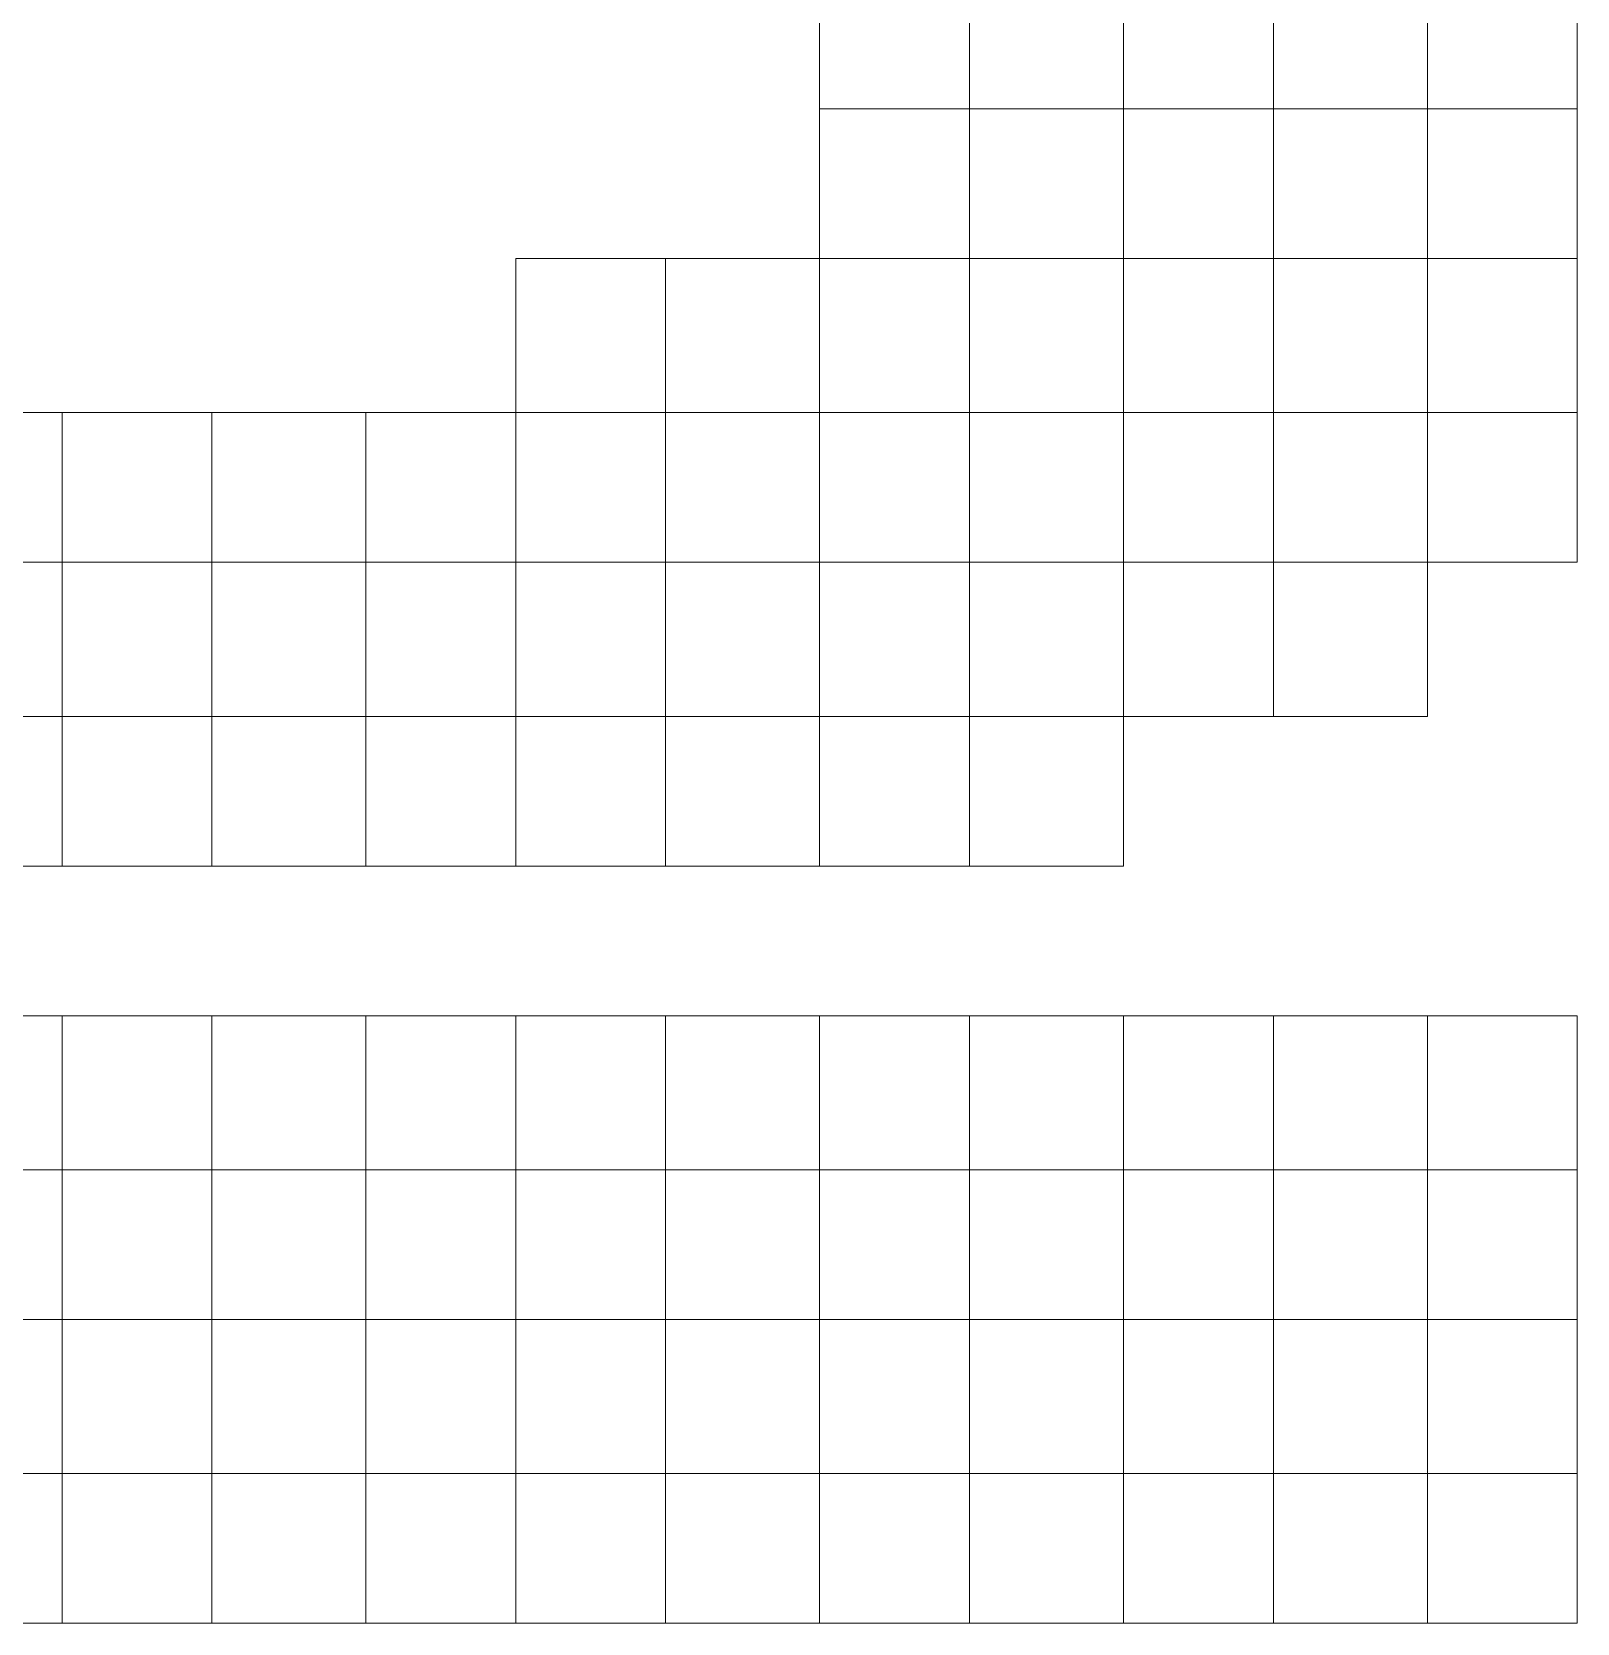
# Model space of a CAD drawing. Header units: millimetres. Extents: x -139 to 75, y -28 to 93.
# Drawn here: x -91.753 to -90.835, y 51.337 to 52.281 of the extents above; entities that cross this region are included whole.
import ezdxf

# ---------------------------------------------------------------- set-up
doc = ezdxf.new("R2010")
doc.units = ezdxf.units.MM
doc.header["$MEASUREMENT"] = 0
doc.layers.add('Layer 1', color=7, linetype='Continuous')

msp = doc.modelspace()

# ---------------------------------------------------------------- linework, layer by layer
at = {"layer": 'Layer 1', "color": 136, "lineweight": 0}
for points in [[(-91.2851, 52.2356), (-91.2851, 52.2356), (-91.2851, 52.3271), (-91.2851, 52.3271), (-91.2851, 52.3271), (-91.2851, 52.3271), (-91.1962, 52.3271), (-91.1962, 52.3271), (-91.1962, 52.3271), (-91.1962, 52.3271), (-91.1962, 52.2356), (-91.1962, 52.2356), (-91.1962, 52.2356), (-91.1962, 52.2356), (-91.2851, 52.2356), (-91.2851, 52.2356)], [(-91.1962, 52.2356), (-91.1962, 52.2356), (-91.1962, 52.3271), (-91.1962, 52.3271), (-91.1962, 52.3271), (-91.1962, 52.3271), (-91.1047, 52.3271), (-91.1047, 52.3271), (-91.1047, 52.3271), (-91.1047, 52.3271), (-91.1047, 52.2356), (-91.1047, 52.2356), (-91.1047, 52.2356), (-91.1047, 52.2356), (-91.1962, 52.2356), (-91.1962, 52.2356)], [(-91.1047, 52.2356), (-91.1047, 52.2356), (-91.1047, 52.3271), (-91.1047, 52.3271), (-91.1047, 52.3271), (-91.1047, 52.3271), (-91.0158, 52.3271), (-91.0158, 52.3271), (-91.0158, 52.3271), (-91.0158, 52.3271), (-91.0158, 52.2356), (-91.0158, 52.2356), (-91.0158, 52.2356), (-91.0158, 52.2356), (-91.1047, 52.2356), (-91.1047, 52.2356)], [(-91.0158, 52.2356), (-91.0158, 52.2356), (-91.0158, 52.3271), (-91.0158, 52.3271), (-91.0158, 52.3271), (-91.0158, 52.3271), (-90.9244, 52.3271), (-90.9244, 52.3271), (-90.9244, 52.3271), (-90.9244, 52.3271), (-90.9244, 52.2356), (-90.9244, 52.2356), (-90.9244, 52.2356), (-90.9244, 52.2356), (-91.0158, 52.2356), (-91.0158, 52.2356)], [(-90.9244, 52.2356), (-90.9244, 52.2356), (-90.9244, 52.3271), (-90.9244, 52.3271), (-90.9244, 52.3271), (-90.9244, 52.3271), (-90.8355, 52.3271), (-90.8355, 52.3271), (-90.8355, 52.3271), (-90.8355, 52.3271), (-90.8355, 52.2356), (-90.8355, 52.2356), (-90.8355, 52.2356), (-90.8355, 52.2356), (-90.9244, 52.2356), (-90.9244, 52.2356)], [(-91.2851, 52.1467), (-91.2851, 52.1467), (-91.2851, 52.2356), (-91.2851, 52.2356), (-91.2851, 52.2356), (-91.2851, 52.2356), (-91.1962, 52.2356), (-91.1962, 52.2356), (-91.1962, 52.2356), (-91.1962, 52.2356), (-91.1962, 52.1467), (-91.1962, 52.1467), (-91.1962, 52.1467), (-91.1962, 52.1467), (-91.2851, 52.1467), (-91.2851, 52.1467)], [(-91.1962, 52.1467), (-91.1962, 52.1467), (-91.1962, 52.2356), (-91.1962, 52.2356), (-91.1962, 52.2356), (-91.1962, 52.2356), (-91.1047, 52.2356), (-91.1047, 52.2356), (-91.1047, 52.2356), (-91.1047, 52.2356), (-91.1047, 52.1467), (-91.1047, 52.1467), (-91.1047, 52.1467), (-91.1047, 52.1467), (-91.1962, 52.1467), (-91.1962, 52.1467)], [(-91.1047, 52.1467), (-91.1047, 52.1467), (-91.1047, 52.2356), (-91.1047, 52.2356), (-91.1047, 52.2356), (-91.1047, 52.2356), (-91.0158, 52.2356), (-91.0158, 52.2356), (-91.0158, 52.2356), (-91.0158, 52.2356), (-91.0158, 52.1467), (-91.0158, 52.1467), (-91.0158, 52.1467), (-91.0158, 52.1467), (-91.1047, 52.1467), (-91.1047, 52.1467)], [(-91.0158, 52.1467), (-91.0158, 52.1467), (-91.0158, 52.2356), (-91.0158, 52.2356), (-91.0158, 52.2356), (-91.0158, 52.2356), (-90.9244, 52.2356), (-90.9244, 52.2356), (-90.9244, 52.2356), (-90.9244, 52.2356), (-90.9244, 52.1467), (-90.9244, 52.1467), (-90.9244, 52.1467), (-90.9244, 52.1467), (-91.0158, 52.1467), (-91.0158, 52.1467)], [(-90.9244, 52.1467), (-90.9244, 52.1467), (-90.9244, 52.2356), (-90.9244, 52.2356), (-90.9244, 52.2356), (-90.9244, 52.2356), (-90.8355, 52.2356), (-90.8355, 52.2356), (-90.8355, 52.2356), (-90.8355, 52.2356), (-90.8355, 52.1467), (-90.8355, 52.1467), (-90.8355, 52.1467), (-90.8355, 52.1467), (-90.9244, 52.1467), (-90.9244, 52.1467)], [(-91.4654, 52.0553), (-91.4654, 52.0553), (-91.4654, 52.1467), (-91.4654, 52.1467), (-91.4654, 52.1467), (-91.4654, 52.1467), (-91.3765, 52.1467), (-91.3765, 52.1467), (-91.3765, 52.1467), (-91.3765, 52.1467), (-91.3765, 52.0553), (-91.3765, 52.0553), (-91.3765, 52.0553), (-91.3765, 52.0553), (-91.4654, 52.0553), (-91.4654, 52.0553)], [(-91.3765, 52.0553), (-91.3765, 52.0553), (-91.3765, 52.1467), (-91.3765, 52.1467), (-91.3765, 52.1467), (-91.3765, 52.1467), (-91.2851, 52.1467), (-91.2851, 52.1467), (-91.2851, 52.1467), (-91.2851, 52.1467), (-91.2851, 52.0553), (-91.2851, 52.0553), (-91.2851, 52.0553), (-91.2851, 52.0553), (-91.3765, 52.0553), (-91.3765, 52.0553)], [(-91.2851, 52.0553), (-91.2851, 52.0553), (-91.2851, 52.1467), (-91.2851, 52.1467), (-91.2851, 52.1467), (-91.2851, 52.1467), (-91.1962, 52.1467), (-91.1962, 52.1467), (-91.1962, 52.1467), (-91.1962, 52.1467), (-91.1962, 52.0553), (-91.1962, 52.0553), (-91.1962, 52.0553), (-91.1962, 52.0553), (-91.2851, 52.0553), (-91.2851, 52.0553)], [(-91.1962, 52.0553), (-91.1962, 52.0553), (-91.1962, 52.1467), (-91.1962, 52.1467), (-91.1962, 52.1467), (-91.1962, 52.1467), (-91.1047, 52.1467), (-91.1047, 52.1467), (-91.1047, 52.1467), (-91.1047, 52.1467), (-91.1047, 52.0553), (-91.1047, 52.0553), (-91.1047, 52.0553), (-91.1047, 52.0553), (-91.1962, 52.0553), (-91.1962, 52.0553)], [(-91.1047, 52.0553), (-91.1047, 52.0553), (-91.1047, 52.1467), (-91.1047, 52.1467), (-91.1047, 52.1467), (-91.1047, 52.1467), (-91.0158, 52.1467), (-91.0158, 52.1467), (-91.0158, 52.1467), (-91.0158, 52.1467), (-91.0158, 52.0553), (-91.0158, 52.0553), (-91.0158, 52.0553), (-91.0158, 52.0553), (-91.1047, 52.0553), (-91.1047, 52.0553)], [(-91.0158, 52.0553), (-91.0158, 52.0553), (-91.0158, 52.1467), (-91.0158, 52.1467), (-91.0158, 52.1467), (-91.0158, 52.1467), (-90.9244, 52.1467), (-90.9244, 52.1467), (-90.9244, 52.1467), (-90.9244, 52.1467), (-90.9244, 52.0553), (-90.9244, 52.0553), (-90.9244, 52.0553), (-90.9244, 52.0553), (-91.0158, 52.0553), (-91.0158, 52.0553)], [(-90.9244, 52.0553), (-90.9244, 52.0553), (-90.9244, 52.1467), (-90.9244, 52.1467), (-90.9244, 52.1467), (-90.9244, 52.1467), (-90.8355, 52.1467), (-90.8355, 52.1467), (-90.8355, 52.1467), (-90.8355, 52.1467), (-90.8355, 52.0553), (-90.8355, 52.0553), (-90.8355, 52.0553), (-90.8355, 52.0553), (-90.9244, 52.0553), (-90.9244, 52.0553)], [(-91.8261, 51.9664), (-91.8261, 51.9664), (-91.8261, 52.0553), (-91.8261, 52.0553), (-91.8261, 52.0553), (-91.8261, 52.0553), (-91.7346, 52.0553), (-91.7346, 52.0553), (-91.7346, 52.0553), (-91.7346, 52.0553), (-91.7346, 51.9664), (-91.7346, 51.9664), (-91.7346, 51.9664), (-91.7346, 51.9664), (-91.8261, 51.9664), (-91.8261, 51.9664)], [(-91.7346, 51.9664), (-91.7346, 51.9664), (-91.7346, 52.0553), (-91.7346, 52.0553), (-91.7346, 52.0553), (-91.7346, 52.0553), (-91.6457, 52.0553), (-91.6457, 52.0553), (-91.6457, 52.0553), (-91.6457, 52.0553), (-91.6457, 51.9664), (-91.6457, 51.9664), (-91.6457, 51.9664), (-91.6457, 51.9664), (-91.7346, 51.9664), (-91.7346, 51.9664)], [(-91.6457, 51.9664), (-91.6457, 51.9664), (-91.6457, 52.0553), (-91.6457, 52.0553), (-91.6457, 52.0553), (-91.6457, 52.0553), (-91.5543, 52.0553), (-91.5543, 52.0553), (-91.5543, 52.0553), (-91.5543, 52.0553), (-91.5543, 51.9664), (-91.5543, 51.9664), (-91.5543, 51.9664), (-91.5543, 51.9664), (-91.6457, 51.9664), (-91.6457, 51.9664)], [(-91.5543, 51.9664), (-91.5543, 51.9664), (-91.5543, 52.0553), (-91.5543, 52.0553), (-91.5543, 52.0553), (-91.5543, 52.0553), (-91.4654, 52.0553), (-91.4654, 52.0553), (-91.4654, 52.0553), (-91.4654, 52.0553), (-91.4654, 51.9664), (-91.4654, 51.9664), (-91.4654, 51.9664), (-91.4654, 51.9664), (-91.5543, 51.9664), (-91.5543, 51.9664)], [(-91.4654, 51.9664), (-91.4654, 51.9664), (-91.4654, 52.0553), (-91.4654, 52.0553), (-91.4654, 52.0553), (-91.4654, 52.0553), (-91.3765, 52.0553), (-91.3765, 52.0553), (-91.3765, 52.0553), (-91.3765, 52.0553), (-91.3765, 51.9664), (-91.3765, 51.9664), (-91.3765, 51.9664), (-91.3765, 51.9664), (-91.4654, 51.9664), (-91.4654, 51.9664)], [(-91.3765, 51.9664), (-91.3765, 51.9664), (-91.3765, 52.0553), (-91.3765, 52.0553), (-91.3765, 52.0553), (-91.3765, 52.0553), (-91.2851, 52.0553), (-91.2851, 52.0553), (-91.2851, 52.0553), (-91.2851, 52.0553), (-91.2851, 51.9664), (-91.2851, 51.9664), (-91.2851, 51.9664), (-91.2851, 51.9664), (-91.3765, 51.9664), (-91.3765, 51.9664)], [(-91.2851, 51.9664), (-91.2851, 51.9664), (-91.2851, 52.0553), (-91.2851, 52.0553), (-91.2851, 52.0553), (-91.2851, 52.0553), (-91.1962, 52.0553), (-91.1962, 52.0553), (-91.1962, 52.0553), (-91.1962, 52.0553), (-91.1962, 51.9664), (-91.1962, 51.9664), (-91.1962, 51.9664), (-91.1962, 51.9664), (-91.2851, 51.9664), (-91.2851, 51.9664)], [(-91.1962, 51.9664), (-91.1962, 51.9664), (-91.1962, 52.0553), (-91.1962, 52.0553), (-91.1962, 52.0553), (-91.1962, 52.0553), (-91.1047, 52.0553), (-91.1047, 52.0553), (-91.1047, 52.0553), (-91.1047, 52.0553), (-91.1047, 51.9664), (-91.1047, 51.9664), (-91.1047, 51.9664), (-91.1047, 51.9664), (-91.1962, 51.9664), (-91.1962, 51.9664)], [(-91.1047, 51.9664), (-91.1047, 51.9664), (-91.1047, 52.0553), (-91.1047, 52.0553), (-91.1047, 52.0553), (-91.1047, 52.0553), (-91.0158, 52.0553), (-91.0158, 52.0553), (-91.0158, 52.0553), (-91.0158, 52.0553), (-91.0158, 51.9664), (-91.0158, 51.9664), (-91.0158, 51.9664), (-91.0158, 51.9664), (-91.1047, 51.9664), (-91.1047, 51.9664)], [(-91.0158, 51.9664), (-91.0158, 51.9664), (-91.0158, 52.0553), (-91.0158, 52.0553), (-91.0158, 52.0553), (-91.0158, 52.0553), (-90.9244, 52.0553), (-90.9244, 52.0553), (-90.9244, 52.0553), (-90.9244, 52.0553), (-90.9244, 51.9664), (-90.9244, 51.9664), (-90.9244, 51.9664), (-90.9244, 51.9664), (-91.0158, 51.9664), (-91.0158, 51.9664)], [(-90.9244, 51.9664), (-90.9244, 51.9664), (-90.9244, 52.0553), (-90.9244, 52.0553), (-90.9244, 52.0553), (-90.9244, 52.0553), (-90.8355, 52.0553), (-90.8355, 52.0553), (-90.8355, 52.0553), (-90.8355, 52.0553), (-90.8355, 51.9664), (-90.8355, 51.9664), (-90.8355, 51.9664), (-90.8355, 51.9664), (-90.9244, 51.9664), (-90.9244, 51.9664)], [(-91.8261, 51.8749), (-91.8261, 51.8749), (-91.8261, 51.9664), (-91.8261, 51.9664), (-91.8261, 51.9664), (-91.8261, 51.9664), (-91.7346, 51.9664), (-91.7346, 51.9664), (-91.7346, 51.9664), (-91.7346, 51.9664), (-91.7346, 51.8749), (-91.7346, 51.8749), (-91.7346, 51.8749), (-91.7346, 51.8749), (-91.8261, 51.8749), (-91.8261, 51.8749)], [(-91.7346, 51.8749), (-91.7346, 51.8749), (-91.7346, 51.9664), (-91.7346, 51.9664), (-91.7346, 51.9664), (-91.7346, 51.9664), (-91.6457, 51.9664), (-91.6457, 51.9664), (-91.6457, 51.9664), (-91.6457, 51.9664), (-91.6457, 51.8749), (-91.6457, 51.8749), (-91.6457, 51.8749), (-91.6457, 51.8749), (-91.7346, 51.8749), (-91.7346, 51.8749)], [(-91.6457, 51.8749), (-91.6457, 51.8749), (-91.6457, 51.9664), (-91.6457, 51.9664), (-91.6457, 51.9664), (-91.6457, 51.9664), (-91.5543, 51.9664), (-91.5543, 51.9664), (-91.5543, 51.9664), (-91.5543, 51.9664), (-91.5543, 51.8749), (-91.5543, 51.8749), (-91.5543, 51.8749), (-91.5543, 51.8749), (-91.6457, 51.8749), (-91.6457, 51.8749)], [(-91.5543, 51.8749), (-91.5543, 51.8749), (-91.5543, 51.9664), (-91.5543, 51.9664), (-91.5543, 51.9664), (-91.5543, 51.9664), (-91.4654, 51.9664), (-91.4654, 51.9664), (-91.4654, 51.9664), (-91.4654, 51.9664), (-91.4654, 51.8749), (-91.4654, 51.8749), (-91.4654, 51.8749), (-91.4654, 51.8749), (-91.5543, 51.8749), (-91.5543, 51.8749)], [(-91.4654, 51.8749), (-91.4654, 51.8749), (-91.4654, 51.9664), (-91.4654, 51.9664), (-91.4654, 51.9664), (-91.4654, 51.9664), (-91.3765, 51.9664), (-91.3765, 51.9664), (-91.3765, 51.9664), (-91.3765, 51.9664), (-91.3765, 51.8749), (-91.3765, 51.8749), (-91.3765, 51.8749), (-91.3765, 51.8749), (-91.4654, 51.8749), (-91.4654, 51.8749)], [(-91.3765, 51.8749), (-91.3765, 51.8749), (-91.3765, 51.9664), (-91.3765, 51.9664), (-91.3765, 51.9664), (-91.3765, 51.9664), (-91.2851, 51.9664), (-91.2851, 51.9664), (-91.2851, 51.9664), (-91.2851, 51.9664), (-91.2851, 51.8749), (-91.2851, 51.8749), (-91.2851, 51.8749), (-91.2851, 51.8749), (-91.3765, 51.8749), (-91.3765, 51.8749)], [(-91.2851, 51.8749), (-91.2851, 51.8749), (-91.2851, 51.9664), (-91.2851, 51.9664), (-91.2851, 51.9664), (-91.2851, 51.9664), (-91.1962, 51.9664), (-91.1962, 51.9664), (-91.1962, 51.9664), (-91.1962, 51.9664), (-91.1962, 51.8749), (-91.1962, 51.8749), (-91.1962, 51.8749), (-91.1962, 51.8749), (-91.2851, 51.8749), (-91.2851, 51.8749)], [(-91.1962, 51.8749), (-91.1962, 51.8749), (-91.1962, 51.9664), (-91.1962, 51.9664), (-91.1962, 51.9664), (-91.1962, 51.9664), (-91.1047, 51.9664), (-91.1047, 51.9664), (-91.1047, 51.9664), (-91.1047, 51.9664), (-91.1047, 51.8749), (-91.1047, 51.8749), (-91.1047, 51.8749), (-91.1047, 51.8749), (-91.1962, 51.8749), (-91.1962, 51.8749)], [(-91.1047, 51.8749), (-91.1047, 51.8749), (-91.1047, 51.9664), (-91.1047, 51.9664), (-91.1047, 51.9664), (-91.1047, 51.9664), (-91.0158, 51.9664), (-91.0158, 51.9664), (-91.0158, 51.9664), (-91.0158, 51.9664), (-91.0158, 51.8749), (-91.0158, 51.8749), (-91.0158, 51.8749), (-91.0158, 51.8749), (-91.1047, 51.8749), (-91.1047, 51.8749)], [(-91.0158, 51.8749), (-91.0158, 51.8749), (-91.0158, 51.9664), (-91.0158, 51.9664), (-91.0158, 51.9664), (-91.0158, 51.9664), (-90.9244, 51.9664), (-90.9244, 51.9664), (-90.9244, 51.9664), (-90.9244, 51.9664), (-90.9244, 51.8749), (-90.9244, 51.8749), (-90.9244, 51.8749), (-90.9244, 51.8749), (-91.0158, 51.8749), (-91.0158, 51.8749)], [(-91.8261, 51.786), (-91.8261, 51.786), (-91.8261, 51.8749), (-91.8261, 51.8749), (-91.8261, 51.8749), (-91.8261, 51.8749), (-91.7346, 51.8749), (-91.7346, 51.8749), (-91.7346, 51.8749), (-91.7346, 51.8749), (-91.7346, 51.786), (-91.7346, 51.786), (-91.7346, 51.786), (-91.7346, 51.786), (-91.8261, 51.786), (-91.8261, 51.786)], [(-91.7346, 51.786), (-91.7346, 51.786), (-91.7346, 51.8749), (-91.7346, 51.8749), (-91.7346, 51.8749), (-91.7346, 51.8749), (-91.6457, 51.8749), (-91.6457, 51.8749), (-91.6457, 51.8749), (-91.6457, 51.8749), (-91.6457, 51.786), (-91.6457, 51.786), (-91.6457, 51.786), (-91.6457, 51.786), (-91.7346, 51.786), (-91.7346, 51.786)], [(-91.6457, 51.786), (-91.6457, 51.786), (-91.6457, 51.8749), (-91.6457, 51.8749), (-91.6457, 51.8749), (-91.6457, 51.8749), (-91.5543, 51.8749), (-91.5543, 51.8749), (-91.5543, 51.8749), (-91.5543, 51.8749), (-91.5543, 51.786), (-91.5543, 51.786), (-91.5543, 51.786), (-91.5543, 51.786), (-91.6457, 51.786), (-91.6457, 51.786)], [(-91.5543, 51.786), (-91.5543, 51.786), (-91.5543, 51.8749), (-91.5543, 51.8749), (-91.5543, 51.8749), (-91.5543, 51.8749), (-91.4654, 51.8749), (-91.4654, 51.8749), (-91.4654, 51.8749), (-91.4654, 51.8749), (-91.4654, 51.786), (-91.4654, 51.786), (-91.4654, 51.786), (-91.4654, 51.786), (-91.5543, 51.786), (-91.5543, 51.786)], [(-91.4654, 51.786), (-91.4654, 51.786), (-91.4654, 51.8749), (-91.4654, 51.8749), (-91.4654, 51.8749), (-91.4654, 51.8749), (-91.3765, 51.8749), (-91.3765, 51.8749), (-91.3765, 51.8749), (-91.3765, 51.8749), (-91.3765, 51.786), (-91.3765, 51.786), (-91.3765, 51.786), (-91.3765, 51.786), (-91.4654, 51.786), (-91.4654, 51.786)], [(-91.3765, 51.786), (-91.3765, 51.786), (-91.3765, 51.8749), (-91.3765, 51.8749), (-91.3765, 51.8749), (-91.3765, 51.8749), (-91.2851, 51.8749), (-91.2851, 51.8749), (-91.2851, 51.8749), (-91.2851, 51.8749), (-91.2851, 51.786), (-91.2851, 51.786), (-91.2851, 51.786), (-91.2851, 51.786), (-91.3765, 51.786), (-91.3765, 51.786)], [(-91.2851, 51.786), (-91.2851, 51.786), (-91.2851, 51.8749), (-91.2851, 51.8749), (-91.2851, 51.8749), (-91.2851, 51.8749), (-91.1962, 51.8749), (-91.1962, 51.8749), (-91.1962, 51.8749), (-91.1962, 51.8749), (-91.1962, 51.786), (-91.1962, 51.786), (-91.1962, 51.786), (-91.1962, 51.786), (-91.2851, 51.786), (-91.2851, 51.786)], [(-91.1962, 51.786), (-91.1962, 51.786), (-91.1962, 51.8749), (-91.1962, 51.8749), (-91.1962, 51.8749), (-91.1962, 51.8749), (-91.1047, 51.8749), (-91.1047, 51.8749), (-91.1047, 51.8749), (-91.1047, 51.8749), (-91.1047, 51.786), (-91.1047, 51.786), (-91.1047, 51.786), (-91.1047, 51.786), (-91.1962, 51.786), (-91.1962, 51.786)], [(-91.8261, 51.6057), (-91.8261, 51.6057), (-91.8261, 51.6971), (-91.8261, 51.6971), (-91.8261, 51.6971), (-91.8261, 51.6971), (-91.7346, 51.6971), (-91.7346, 51.6971), (-91.7346, 51.6971), (-91.7346, 51.6971), (-91.7346, 51.6057), (-91.7346, 51.6057), (-91.7346, 51.6057), (-91.7346, 51.6057), (-91.8261, 51.6057), (-91.8261, 51.6057)], [(-91.7346, 51.6057), (-91.7346, 51.6057), (-91.7346, 51.6971), (-91.7346, 51.6971), (-91.7346, 51.6971), (-91.7346, 51.6971), (-91.6457, 51.6971), (-91.6457, 51.6971), (-91.6457, 51.6971), (-91.6457, 51.6971), (-91.6457, 51.6057), (-91.6457, 51.6057), (-91.6457, 51.6057), (-91.6457, 51.6057), (-91.7346, 51.6057), (-91.7346, 51.6057)], [(-91.6457, 51.6057), (-91.6457, 51.6057), (-91.6457, 51.6971), (-91.6457, 51.6971), (-91.6457, 51.6971), (-91.6457, 51.6971), (-91.5543, 51.6971), (-91.5543, 51.6971), (-91.5543, 51.6971), (-91.5543, 51.6971), (-91.5543, 51.6057), (-91.5543, 51.6057), (-91.5543, 51.6057), (-91.5543, 51.6057), (-91.6457, 51.6057), (-91.6457, 51.6057)], [(-91.5543, 51.6057), (-91.5543, 51.6057), (-91.5543, 51.6971), (-91.5543, 51.6971), (-91.5543, 51.6971), (-91.5543, 51.6971), (-91.4654, 51.6971), (-91.4654, 51.6971), (-91.4654, 51.6971), (-91.4654, 51.6971), (-91.4654, 51.6057), (-91.4654, 51.6057), (-91.4654, 51.6057), (-91.4654, 51.6057), (-91.5543, 51.6057), (-91.5543, 51.6057)], [(-91.4654, 51.6057), (-91.4654, 51.6057), (-91.4654, 51.6971), (-91.4654, 51.6971), (-91.4654, 51.6971), (-91.4654, 51.6971), (-91.3765, 51.6971), (-91.3765, 51.6971), (-91.3765, 51.6971), (-91.3765, 51.6971), (-91.3765, 51.6057), (-91.3765, 51.6057), (-91.3765, 51.6057), (-91.3765, 51.6057), (-91.4654, 51.6057), (-91.4654, 51.6057)], [(-91.3765, 51.6057), (-91.3765, 51.6057), (-91.3765, 51.6971), (-91.3765, 51.6971), (-91.3765, 51.6971), (-91.3765, 51.6971), (-91.2851, 51.6971), (-91.2851, 51.6971), (-91.2851, 51.6971), (-91.2851, 51.6971), (-91.2851, 51.6057), (-91.2851, 51.6057), (-91.2851, 51.6057), (-91.2851, 51.6057), (-91.3765, 51.6057), (-91.3765, 51.6057)], [(-91.2851, 51.6057), (-91.2851, 51.6057), (-91.2851, 51.6971), (-91.2851, 51.6971), (-91.2851, 51.6971), (-91.2851, 51.6971), (-91.1962, 51.6971), (-91.1962, 51.6971), (-91.1962, 51.6971), (-91.1962, 51.6971), (-91.1962, 51.6057), (-91.1962, 51.6057), (-91.1962, 51.6057), (-91.1962, 51.6057), (-91.2851, 51.6057), (-91.2851, 51.6057)], [(-91.1962, 51.6057), (-91.1962, 51.6057), (-91.1962, 51.6971), (-91.1962, 51.6971), (-91.1962, 51.6971), (-91.1962, 51.6971), (-91.1047, 51.6971), (-91.1047, 51.6971), (-91.1047, 51.6971), (-91.1047, 51.6971), (-91.1047, 51.6057), (-91.1047, 51.6057), (-91.1047, 51.6057), (-91.1047, 51.6057), (-91.1962, 51.6057), (-91.1962, 51.6057)], [(-91.1047, 51.6057), (-91.1047, 51.6057), (-91.1047, 51.6971), (-91.1047, 51.6971), (-91.1047, 51.6971), (-91.1047, 51.6971), (-91.0158, 51.6971), (-91.0158, 51.6971), (-91.0158, 51.6971), (-91.0158, 51.6971), (-91.0158, 51.6057), (-91.0158, 51.6057), (-91.0158, 51.6057), (-91.0158, 51.6057), (-91.1047, 51.6057), (-91.1047, 51.6057)], [(-91.0158, 51.6057), (-91.0158, 51.6057), (-91.0158, 51.6971), (-91.0158, 51.6971), (-91.0158, 51.6971), (-91.0158, 51.6971), (-90.9244, 51.6971), (-90.9244, 51.6971), (-90.9244, 51.6971), (-90.9244, 51.6971), (-90.9244, 51.6057), (-90.9244, 51.6057), (-90.9244, 51.6057), (-90.9244, 51.6057), (-91.0158, 51.6057), (-91.0158, 51.6057)], [(-90.9244, 51.6057), (-90.9244, 51.6057), (-90.9244, 51.6971), (-90.9244, 51.6971), (-90.9244, 51.6971), (-90.9244, 51.6971), (-90.8355, 51.6971), (-90.8355, 51.6971), (-90.8355, 51.6971), (-90.8355, 51.6971), (-90.8355, 51.6057), (-90.8355, 51.6057), (-90.8355, 51.6057), (-90.8355, 51.6057), (-90.9244, 51.6057), (-90.9244, 51.6057)], [(-91.8261, 51.5168), (-91.8261, 51.5168), (-91.8261, 51.6057), (-91.8261, 51.6057), (-91.8261, 51.6057), (-91.8261, 51.6057), (-91.7346, 51.6057), (-91.7346, 51.6057), (-91.7346, 51.6057), (-91.7346, 51.6057), (-91.7346, 51.5168), (-91.7346, 51.5168), (-91.7346, 51.5168), (-91.7346, 51.5168), (-91.8261, 51.5168), (-91.8261, 51.5168)], [(-91.7346, 51.5168), (-91.7346, 51.5168), (-91.7346, 51.6057), (-91.7346, 51.6057), (-91.7346, 51.6057), (-91.7346, 51.6057), (-91.6457, 51.6057), (-91.6457, 51.6057), (-91.6457, 51.6057), (-91.6457, 51.6057), (-91.6457, 51.5168), (-91.6457, 51.5168), (-91.6457, 51.5168), (-91.6457, 51.5168), (-91.7346, 51.5168), (-91.7346, 51.5168)], [(-91.6457, 51.5168), (-91.6457, 51.5168), (-91.6457, 51.6057), (-91.6457, 51.6057), (-91.6457, 51.6057), (-91.6457, 51.6057), (-91.5543, 51.6057), (-91.5543, 51.6057), (-91.5543, 51.6057), (-91.5543, 51.6057), (-91.5543, 51.5168), (-91.5543, 51.5168), (-91.5543, 51.5168), (-91.5543, 51.5168), (-91.6457, 51.5168), (-91.6457, 51.5168)], [(-91.5543, 51.5168), (-91.5543, 51.5168), (-91.5543, 51.6057), (-91.5543, 51.6057), (-91.5543, 51.6057), (-91.5543, 51.6057), (-91.4654, 51.6057), (-91.4654, 51.6057), (-91.4654, 51.6057), (-91.4654, 51.6057), (-91.4654, 51.5168), (-91.4654, 51.5168), (-91.4654, 51.5168), (-91.4654, 51.5168), (-91.5543, 51.5168), (-91.5543, 51.5168)], [(-91.4654, 51.5168), (-91.4654, 51.5168), (-91.4654, 51.6057), (-91.4654, 51.6057), (-91.4654, 51.6057), (-91.4654, 51.6057), (-91.3765, 51.6057), (-91.3765, 51.6057), (-91.3765, 51.6057), (-91.3765, 51.6057), (-91.3765, 51.5168), (-91.3765, 51.5168), (-91.3765, 51.5168), (-91.3765, 51.5168), (-91.4654, 51.5168), (-91.4654, 51.5168)], [(-91.3765, 51.5168), (-91.3765, 51.5168), (-91.3765, 51.6057), (-91.3765, 51.6057), (-91.3765, 51.6057), (-91.3765, 51.6057), (-91.2851, 51.6057), (-91.2851, 51.6057), (-91.2851, 51.6057), (-91.2851, 51.6057), (-91.2851, 51.5168), (-91.2851, 51.5168), (-91.2851, 51.5168), (-91.2851, 51.5168), (-91.3765, 51.5168), (-91.3765, 51.5168)], [(-91.2851, 51.5168), (-91.2851, 51.5168), (-91.2851, 51.6057), (-91.2851, 51.6057), (-91.2851, 51.6057), (-91.2851, 51.6057), (-91.1962, 51.6057), (-91.1962, 51.6057), (-91.1962, 51.6057), (-91.1962, 51.6057), (-91.1962, 51.5168), (-91.1962, 51.5168), (-91.1962, 51.5168), (-91.1962, 51.5168), (-91.2851, 51.5168), (-91.2851, 51.5168)], [(-91.1962, 51.5168), (-91.1962, 51.5168), (-91.1962, 51.6057), (-91.1962, 51.6057), (-91.1962, 51.6057), (-91.1962, 51.6057), (-91.1047, 51.6057), (-91.1047, 51.6057), (-91.1047, 51.6057), (-91.1047, 51.6057), (-91.1047, 51.5168), (-91.1047, 51.5168), (-91.1047, 51.5168), (-91.1047, 51.5168), (-91.1962, 51.5168), (-91.1962, 51.5168)], [(-91.1047, 51.5168), (-91.1047, 51.5168), (-91.1047, 51.6057), (-91.1047, 51.6057), (-91.1047, 51.6057), (-91.1047, 51.6057), (-91.0158, 51.6057), (-91.0158, 51.6057), (-91.0158, 51.6057), (-91.0158, 51.6057), (-91.0158, 51.5168), (-91.0158, 51.5168), (-91.0158, 51.5168), (-91.0158, 51.5168), (-91.1047, 51.5168), (-91.1047, 51.5168)], [(-91.0158, 51.5168), (-91.0158, 51.5168), (-91.0158, 51.6057), (-91.0158, 51.6057), (-91.0158, 51.6057), (-91.0158, 51.6057), (-90.9244, 51.6057), (-90.9244, 51.6057), (-90.9244, 51.6057), (-90.9244, 51.6057), (-90.9244, 51.5168), (-90.9244, 51.5168), (-90.9244, 51.5168), (-90.9244, 51.5168), (-91.0158, 51.5168), (-91.0158, 51.5168)], [(-90.9244, 51.5168), (-90.9244, 51.5168), (-90.9244, 51.6057), (-90.9244, 51.6057), (-90.9244, 51.6057), (-90.9244, 51.6057), (-90.8355, 51.6057), (-90.8355, 51.6057), (-90.8355, 51.6057), (-90.8355, 51.6057), (-90.8355, 51.5168), (-90.8355, 51.5168), (-90.8355, 51.5168), (-90.8355, 51.5168), (-90.9244, 51.5168), (-90.9244, 51.5168)], [(-91.8261, 51.4254), (-91.8261, 51.4254), (-91.8261, 51.5168), (-91.8261, 51.5168), (-91.8261, 51.5168), (-91.8261, 51.5168), (-91.7346, 51.5168), (-91.7346, 51.5168), (-91.7346, 51.5168), (-91.7346, 51.5168), (-91.7346, 51.4254), (-91.7346, 51.4254), (-91.7346, 51.4254), (-91.7346, 51.4254), (-91.8261, 51.4254), (-91.8261, 51.4254)], [(-91.7346, 51.4254), (-91.7346, 51.4254), (-91.7346, 51.5168), (-91.7346, 51.5168), (-91.7346, 51.5168), (-91.7346, 51.5168), (-91.6457, 51.5168), (-91.6457, 51.5168), (-91.6457, 51.5168), (-91.6457, 51.5168), (-91.6457, 51.4254), (-91.6457, 51.4254), (-91.6457, 51.4254), (-91.6457, 51.4254), (-91.7346, 51.4254), (-91.7346, 51.4254)], [(-91.6457, 51.4254), (-91.6457, 51.4254), (-91.6457, 51.5168), (-91.6457, 51.5168), (-91.6457, 51.5168), (-91.6457, 51.5168), (-91.5543, 51.5168), (-91.5543, 51.5168), (-91.5543, 51.5168), (-91.5543, 51.5168), (-91.5543, 51.4254), (-91.5543, 51.4254), (-91.5543, 51.4254), (-91.5543, 51.4254), (-91.6457, 51.4254), (-91.6457, 51.4254)], [(-91.5543, 51.4254), (-91.5543, 51.4254), (-91.5543, 51.5168), (-91.5543, 51.5168), (-91.5543, 51.5168), (-91.5543, 51.5168), (-91.4654, 51.5168), (-91.4654, 51.5168), (-91.4654, 51.5168), (-91.4654, 51.5168), (-91.4654, 51.4254), (-91.4654, 51.4254), (-91.4654, 51.4254), (-91.4654, 51.4254), (-91.5543, 51.4254), (-91.5543, 51.4254)], [(-91.4654, 51.4254), (-91.4654, 51.4254), (-91.4654, 51.5168), (-91.4654, 51.5168), (-91.4654, 51.5168), (-91.4654, 51.5168), (-91.3765, 51.5168), (-91.3765, 51.5168), (-91.3765, 51.5168), (-91.3765, 51.5168), (-91.3765, 51.4254), (-91.3765, 51.4254), (-91.3765, 51.4254), (-91.3765, 51.4254), (-91.4654, 51.4254), (-91.4654, 51.4254)], [(-91.3765, 51.4254), (-91.3765, 51.4254), (-91.3765, 51.5168), (-91.3765, 51.5168), (-91.3765, 51.5168), (-91.3765, 51.5168), (-91.2851, 51.5168), (-91.2851, 51.5168), (-91.2851, 51.5168), (-91.2851, 51.5168), (-91.2851, 51.4254), (-91.2851, 51.4254), (-91.2851, 51.4254), (-91.2851, 51.4254), (-91.3765, 51.4254), (-91.3765, 51.4254)], [(-91.2851, 51.4254), (-91.2851, 51.4254), (-91.2851, 51.5168), (-91.2851, 51.5168), (-91.2851, 51.5168), (-91.2851, 51.5168), (-91.1962, 51.5168), (-91.1962, 51.5168), (-91.1962, 51.5168), (-91.1962, 51.5168), (-91.1962, 51.4254), (-91.1962, 51.4254), (-91.1962, 51.4254), (-91.1962, 51.4254), (-91.2851, 51.4254), (-91.2851, 51.4254)], [(-91.1962, 51.4254), (-91.1962, 51.4254), (-91.1962, 51.5168), (-91.1962, 51.5168), (-91.1962, 51.5168), (-91.1962, 51.5168), (-91.1047, 51.5168), (-91.1047, 51.5168), (-91.1047, 51.5168), (-91.1047, 51.5168), (-91.1047, 51.4254), (-91.1047, 51.4254), (-91.1047, 51.4254), (-91.1047, 51.4254), (-91.1962, 51.4254), (-91.1962, 51.4254)], [(-91.1047, 51.4254), (-91.1047, 51.4254), (-91.1047, 51.5168), (-91.1047, 51.5168), (-91.1047, 51.5168), (-91.1047, 51.5168), (-91.0158, 51.5168), (-91.0158, 51.5168), (-91.0158, 51.5168), (-91.0158, 51.5168), (-91.0158, 51.4254), (-91.0158, 51.4254), (-91.0158, 51.4254), (-91.0158, 51.4254), (-91.1047, 51.4254), (-91.1047, 51.4254)], [(-91.0158, 51.4254), (-91.0158, 51.4254), (-91.0158, 51.5168), (-91.0158, 51.5168), (-91.0158, 51.5168), (-91.0158, 51.5168), (-90.9244, 51.5168), (-90.9244, 51.5168), (-90.9244, 51.5168), (-90.9244, 51.5168), (-90.9244, 51.4254), (-90.9244, 51.4254), (-90.9244, 51.4254), (-90.9244, 51.4254), (-91.0158, 51.4254), (-91.0158, 51.4254)], [(-90.9244, 51.4254), (-90.9244, 51.4254), (-90.9244, 51.5168), (-90.9244, 51.5168), (-90.9244, 51.5168), (-90.9244, 51.5168), (-90.8355, 51.5168), (-90.8355, 51.5168), (-90.8355, 51.5168), (-90.8355, 51.5168), (-90.8355, 51.4254), (-90.8355, 51.4254), (-90.8355, 51.4254), (-90.8355, 51.4254), (-90.9244, 51.4254), (-90.9244, 51.4254)], [(-91.8261, 51.3365), (-91.8261, 51.3365), (-91.8261, 51.4254), (-91.8261, 51.4254), (-91.8261, 51.4254), (-91.8261, 51.4254), (-91.7346, 51.4254), (-91.7346, 51.4254), (-91.7346, 51.4254), (-91.7346, 51.4254), (-91.7346, 51.3365), (-91.7346, 51.3365), (-91.7346, 51.3365), (-91.7346, 51.3365), (-91.8261, 51.3365), (-91.8261, 51.3365)], [(-91.7346, 51.3365), (-91.7346, 51.3365), (-91.7346, 51.4254), (-91.7346, 51.4254), (-91.7346, 51.4254), (-91.7346, 51.4254), (-91.6457, 51.4254), (-91.6457, 51.4254), (-91.6457, 51.4254), (-91.6457, 51.4254), (-91.6457, 51.3365), (-91.6457, 51.3365), (-91.6457, 51.3365), (-91.6457, 51.3365), (-91.7346, 51.3365), (-91.7346, 51.3365)], [(-91.6457, 51.3365), (-91.6457, 51.3365), (-91.6457, 51.4254), (-91.6457, 51.4254), (-91.6457, 51.4254), (-91.6457, 51.4254), (-91.5543, 51.4254), (-91.5543, 51.4254), (-91.5543, 51.4254), (-91.5543, 51.4254), (-91.5543, 51.3365), (-91.5543, 51.3365), (-91.5543, 51.3365), (-91.5543, 51.3365), (-91.6457, 51.3365), (-91.6457, 51.3365)], [(-91.5543, 51.3365), (-91.5543, 51.3365), (-91.5543, 51.4254), (-91.5543, 51.4254), (-91.5543, 51.4254), (-91.5543, 51.4254), (-91.4654, 51.4254), (-91.4654, 51.4254), (-91.4654, 51.4254), (-91.4654, 51.4254), (-91.4654, 51.3365), (-91.4654, 51.3365), (-91.4654, 51.3365), (-91.4654, 51.3365), (-91.5543, 51.3365), (-91.5543, 51.3365)], [(-91.4654, 51.3365), (-91.4654, 51.3365), (-91.4654, 51.4254), (-91.4654, 51.4254), (-91.4654, 51.4254), (-91.4654, 51.4254), (-91.3765, 51.4254), (-91.3765, 51.4254), (-91.3765, 51.4254), (-91.3765, 51.4254), (-91.3765, 51.3365), (-91.3765, 51.3365), (-91.3765, 51.3365), (-91.3765, 51.3365), (-91.4654, 51.3365), (-91.4654, 51.3365)], [(-91.3765, 51.3365), (-91.3765, 51.3365), (-91.3765, 51.4254), (-91.3765, 51.4254), (-91.3765, 51.4254), (-91.3765, 51.4254), (-91.2851, 51.4254), (-91.2851, 51.4254), (-91.2851, 51.4254), (-91.2851, 51.4254), (-91.2851, 51.3365), (-91.2851, 51.3365), (-91.2851, 51.3365), (-91.2851, 51.3365), (-91.3765, 51.3365), (-91.3765, 51.3365)], [(-91.2851, 51.3365), (-91.2851, 51.3365), (-91.2851, 51.4254), (-91.2851, 51.4254), (-91.2851, 51.4254), (-91.2851, 51.4254), (-91.1962, 51.4254), (-91.1962, 51.4254), (-91.1962, 51.4254), (-91.1962, 51.4254), (-91.1962, 51.3365), (-91.1962, 51.3365), (-91.1962, 51.3365), (-91.1962, 51.3365), (-91.2851, 51.3365), (-91.2851, 51.3365)], [(-91.1962, 51.3365), (-91.1962, 51.3365), (-91.1962, 51.4254), (-91.1962, 51.4254), (-91.1962, 51.4254), (-91.1962, 51.4254), (-91.1047, 51.4254), (-91.1047, 51.4254), (-91.1047, 51.4254), (-91.1047, 51.4254), (-91.1047, 51.3365), (-91.1047, 51.3365), (-91.1047, 51.3365), (-91.1047, 51.3365), (-91.1962, 51.3365), (-91.1962, 51.3365)], [(-91.1047, 51.3365), (-91.1047, 51.3365), (-91.1047, 51.4254), (-91.1047, 51.4254), (-91.1047, 51.4254), (-91.1047, 51.4254), (-91.0158, 51.4254), (-91.0158, 51.4254), (-91.0158, 51.4254), (-91.0158, 51.4254), (-91.0158, 51.3365), (-91.0158, 51.3365), (-91.0158, 51.3365), (-91.0158, 51.3365), (-91.1047, 51.3365), (-91.1047, 51.3365)], [(-91.0158, 51.3365), (-91.0158, 51.3365), (-91.0158, 51.4254), (-91.0158, 51.4254), (-91.0158, 51.4254), (-91.0158, 51.4254), (-90.9244, 51.4254), (-90.9244, 51.4254), (-90.9244, 51.4254), (-90.9244, 51.4254), (-90.9244, 51.3365), (-90.9244, 51.3365), (-90.9244, 51.3365), (-90.9244, 51.3365), (-91.0158, 51.3365), (-91.0158, 51.3365)], [(-90.9244, 51.3365), (-90.9244, 51.3365), (-90.9244, 51.4254), (-90.9244, 51.4254), (-90.9244, 51.4254), (-90.9244, 51.4254), (-90.8355, 51.4254), (-90.8355, 51.4254), (-90.8355, 51.4254), (-90.8355, 51.4254), (-90.8355, 51.3365), (-90.8355, 51.3365), (-90.8355, 51.3365), (-90.8355, 51.3365), (-90.9244, 51.3365), (-90.9244, 51.3365)]]:
    msp.add_open_spline(points, degree=3, knots=[0, 0, 0, 0, 0.2, 0.2, 0.2, 0.2, 0.4, 0.4, 0.4, 0.4, 0.6, 0.6, 0.6, 0.6, 1, 1, 1, 1], dxfattribs=at)

doc.saveas('drawing.dxf')
